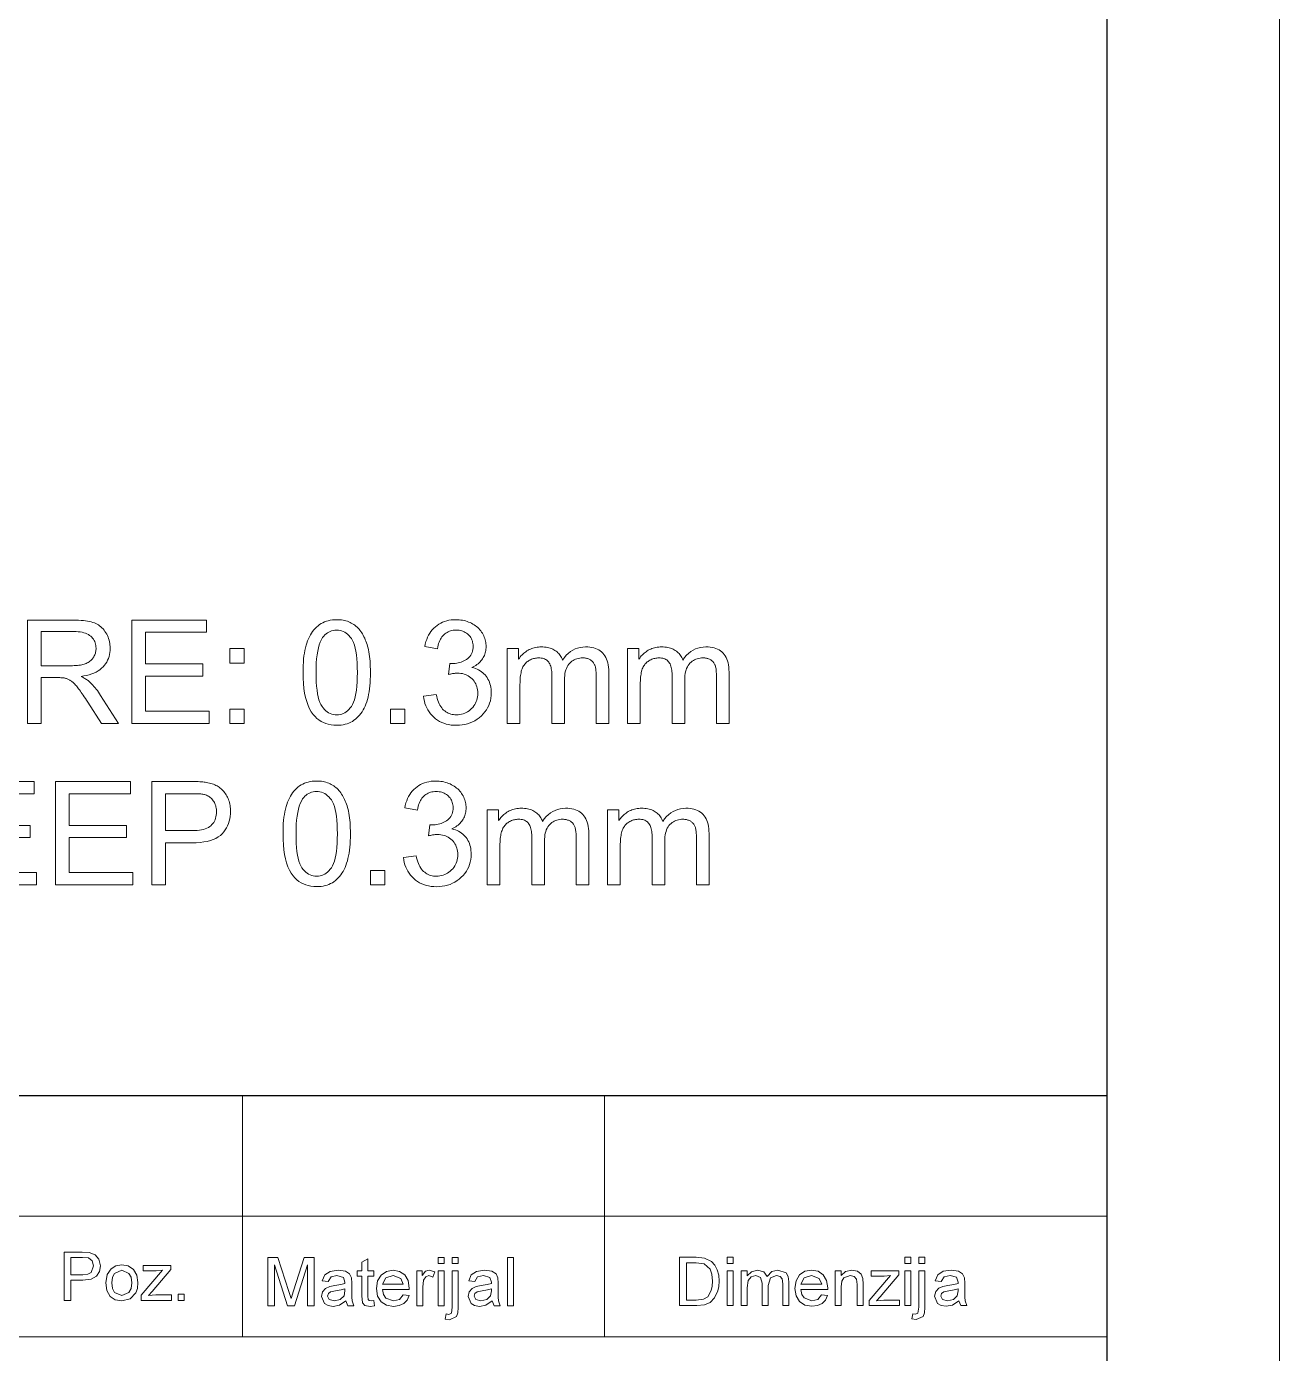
# Model space of a CAD drawing. Extents: x 0 to 297, y 0 to 530.
# Drawn here: x 260.64 to 297, y 32.52 to 71.02 of the extents above; entities that cross this region are included whole.
import ezdxf

# ---------------------------------------------------------------- set-up
doc = ezdxf.new("R2010")
doc.units = 0

msp = doc.modelspace()

# ---------------------------------------------------------------- linework, layer by layer
at = {"color": 7, "lineweight": 13}
for p, q in [((297, 0), (297, 420)), ((142.421, 36.5), (292, 36.5)), ((292, 33), (142.421, 33))]:
    msp.add_line(p, q, dxfattribs=at)
at = {"color": 7, "lineweight": 30}
for p, q in [((292, 5), (292, 415)), ((142.421, 40), (292, 40))]:
    msp.add_line(p, q, dxfattribs=at)
at = {"color": 7, "lineweight": 13, "ltscale": 0.175}
for p, q in [((266.911, 40), (266.911, 33)), ((277.411, 40), (277.411, 33))]:
    msp.add_line(p, q, dxfattribs=at)
at = {"color": 7, "lineweight": 13}
for points in [[(260.667, 50.798), (260.667, 53.798), (261.998, 53.798), (262.076, 53.797), (262.15, 53.795), (262.221, 53.791), (262.288, 53.785), (262.351, 53.778), (262.41, 53.769), (262.465, 53.759), (262.516, 53.747), (262.564, 53.733), (262.607, 53.717), (262.648, 53.7), (262.688, 53.68), (262.725, 53.658), (262.761, 53.633), (262.795, 53.606), (262.828, 53.576), (262.859, 53.544), (262.888, 53.509), (262.915, 53.472), (262.941, 53.432), (262.965, 53.391), (262.986, 53.348), (263.005, 53.305), (263.021, 53.261), (263.035, 53.217), (263.046, 53.171), (263.055, 53.124), (263.061, 53.077), (263.065, 53.029), (263.066, 52.98), (263.064, 52.917), (263.058, 52.856), (263.047, 52.797), (263.033, 52.74), (263.014, 52.686), (262.991, 52.633), (262.965, 52.582), (262.934, 52.533), (262.898, 52.486), (262.859, 52.442), (262.816, 52.399), (262.767, 52.36), (262.715, 52.325), (262.658, 52.292), (262.596, 52.262), (262.53, 52.236), (262.46, 52.213), (262.384, 52.193), (262.305, 52.177), (262.221, 52.163), (262.251, 52.148), (262.281, 52.133), (262.308, 52.118), (262.335, 52.103), (262.359, 52.088), (262.383, 52.073), (262.404, 52.058), (262.424, 52.043), (262.443, 52.029), (262.46, 52.014), (262.495, 51.981), (262.529, 51.947), (262.563, 51.911), (262.596, 51.873), (262.629, 51.834), (262.662, 51.794), (262.695, 51.751), (262.727, 51.707), (262.758, 51.662), (262.79, 51.615), (263.311, 50.798), (262.812, 50.798), (262.415, 51.422), (262.381, 51.475), (262.348, 51.525), (262.316, 51.573), (262.286, 51.618), (262.257, 51.661), (262.228, 51.701), (262.202, 51.738), (262.176, 51.773), (262.152, 51.806), (262.129, 51.836), (262.106, 51.864), (262.085, 51.89), (262.063, 51.914), (262.042, 51.937), (262.022, 51.958), (262.002, 51.977), (261.983, 51.994), (261.964, 52.01), (261.945, 52.024), (261.927, 52.036), (261.909, 52.047), (261.891, 52.058), (261.873, 52.068), (261.855, 52.077), (261.837, 52.085), (261.819, 52.093), (261.801, 52.1), (261.783, 52.106), (261.764, 52.111), (261.746, 52.116), (261.732, 52.119), (261.715, 52.121), (261.698, 52.123), (261.678, 52.125), (261.657, 52.127), (261.634, 52.128), (261.609, 52.129), (261.583, 52.13), (261.555, 52.13), (261.525, 52.13), (261.064, 52.13), (261.064, 50.798)], [(263.696, 50.798), (263.696, 53.798), (265.865, 53.798), (265.865, 53.444), (264.093, 53.444), (264.093, 52.525), (265.753, 52.525), (265.753, 52.173), (264.093, 52.173), (264.093, 51.152), (265.935, 51.152), (265.935, 50.798)], [(268.663, 52.278), (268.664, 52.382), (268.667, 52.482), (268.673, 52.578), (268.68, 52.67), (268.69, 52.758), (268.702, 52.842), (268.716, 52.921), (268.733, 52.996), (268.751, 53.067), (268.772, 53.134), (268.795, 53.198), (268.82, 53.258), (268.847, 53.315), (268.877, 53.37), (268.908, 53.422), (268.942, 53.47), (268.978, 53.516), (269.015, 53.558), (269.055, 53.598), (269.098, 53.635), (269.142, 53.668), (269.188, 53.698), (269.237, 53.724), (269.288, 53.747), (269.341, 53.767), (269.397, 53.782), (269.454, 53.795), (269.514, 53.804), (269.577, 53.809), (269.641, 53.811), (269.689, 53.81), (269.735, 53.807), (269.78, 53.802), (269.825, 53.795), (269.868, 53.786), (269.909, 53.776), (269.95, 53.763), (269.989, 53.748), (270.027, 53.732), (270.064, 53.713), (270.1, 53.693), (270.135, 53.671), (270.168, 53.647), (270.2, 53.622), (270.231, 53.595), (270.26, 53.566), (270.288, 53.535), (270.315, 53.503), (270.341, 53.469), (270.365, 53.433), (270.389, 53.396), (270.411, 53.357), (270.432, 53.316), (270.452, 53.274), (270.471, 53.23), (270.489, 53.184), (270.506, 53.137), (270.522, 53.089), (270.538, 53.039), (270.552, 52.987), (270.564, 52.932), (270.576, 52.874), (270.586, 52.813), (270.595, 52.747), (270.602, 52.678), (270.608, 52.605), (270.613, 52.529), (270.616, 52.449), (270.618, 52.365), (270.619, 52.278), (270.618, 52.174), (270.615, 52.075), (270.609, 51.979), (270.602, 51.888), (270.592, 51.801), (270.58, 51.718), (270.566, 51.638), (270.55, 51.563), (270.531, 51.492), (270.511, 51.426), (270.488, 51.362), (270.463, 51.302), (270.436, 51.244), (270.407, 51.19), (270.375, 51.138), (270.342, 51.089), (270.306, 51.044), (270.268, 51.001), (270.228, 50.961), (270.186, 50.924), (270.142, 50.891), (270.095, 50.86), (270.046, 50.834), (269.995, 50.811), (269.942, 50.791), (269.886, 50.775), (269.828, 50.763), (269.768, 50.754), (269.706, 50.749), (269.641, 50.747), (269.556, 50.75), (269.475, 50.76), (269.397, 50.775), (269.324, 50.797), (269.254, 50.825), (269.187, 50.859), (269.125, 50.9), (269.066, 50.946), (269.011, 50.999), (268.959, 51.058), (268.903, 51.138), (268.853, 51.227), (268.808, 51.325), (268.77, 51.433), (268.737, 51.55), (268.71, 51.677), (268.689, 51.813), (268.675, 51.959), (268.666, 52.114)], [(272.16, 51.59), (272.528, 51.639), (272.542, 51.578), (272.557, 51.521), (272.574, 51.467), (272.593, 51.417), (272.614, 51.37), (272.637, 51.327), (272.661, 51.287), (272.687, 51.25), (272.715, 51.218), (272.744, 51.188), (272.775, 51.162), (272.808, 51.138), (272.842, 51.118), (272.877, 51.1), (272.913, 51.085), (272.951, 51.072), (272.99, 51.062), (273.031, 51.056), (273.073, 51.051), (273.116, 51.05), (273.167, 51.052), (273.216, 51.057), (273.264, 51.066), (273.311, 51.079), (273.355, 51.095), (273.398, 51.115), (273.44, 51.138), (273.48, 51.165), (273.518, 51.196), (273.555, 51.23), (273.589, 51.267), (273.619, 51.306), (273.646, 51.346), (273.669, 51.388), (273.689, 51.432), (273.705, 51.477), (273.718, 51.524), (273.726, 51.573), (273.732, 51.624), (273.734, 51.676), (273.732, 51.726), (273.727, 51.774), (273.719, 51.82), (273.707, 51.865), (273.692, 51.908), (273.674, 51.949), (273.652, 51.988), (273.628, 52.025), (273.599, 52.061), (273.568, 52.095), (273.534, 52.126), (273.498, 52.154), (273.46, 52.179), (273.421, 52.2), (273.38, 52.218), (273.337, 52.233), (273.292, 52.245), (273.245, 52.253), (273.197, 52.258), (273.146, 52.259), (273.125, 52.259), (273.103, 52.258), (273.079, 52.256), (273.055, 52.253), (273.029, 52.249), (273.003, 52.245), (272.975, 52.239), (272.947, 52.233), (272.917, 52.226), (272.886, 52.218), (272.927, 52.542), (272.935, 52.541), (272.942, 52.54), (272.948, 52.54), (272.955, 52.539), (272.961, 52.539), (272.966, 52.538), (272.972, 52.538), (272.977, 52.538), (272.982, 52.538), (272.987, 52.538), (273.033, 52.539), (273.079, 52.543), (273.124, 52.549), (273.167, 52.557), (273.21, 52.568), (273.252, 52.582), (273.293, 52.598), (273.333, 52.616), (273.372, 52.637), (273.41, 52.66), (273.446, 52.686), (273.478, 52.715), (273.506, 52.746), (273.531, 52.78), (273.552, 52.817), (273.568, 52.856), (273.582, 52.898), (273.591, 52.942), (273.597, 52.989), (273.599, 53.039), (273.597, 53.079), (273.593, 53.117), (273.586, 53.154), (273.577, 53.19), (273.564, 53.224), (273.549, 53.257), (273.531, 53.289), (273.511, 53.319), (273.488, 53.347), (273.461, 53.375), (273.433, 53.4), (273.403, 53.423), (273.372, 53.443), (273.339, 53.46), (273.304, 53.474), (273.268, 53.486), (273.23, 53.496), (273.191, 53.502), (273.15, 53.506), (273.107, 53.508), (273.065, 53.506), (273.024, 53.502), (272.985, 53.496), (272.947, 53.486), (272.91, 53.474), (272.875, 53.459), (272.842, 53.442), (272.81, 53.421), (272.779, 53.398), (272.749, 53.373), (272.722, 53.344), (272.696, 53.313), (272.673, 53.279), (272.651, 53.243), (272.632, 53.204), (272.614, 53.162), (272.599, 53.117), (272.586, 53.07), (272.574, 53.02), (272.565, 52.967), (272.197, 53.033), (272.212, 53.105), (272.231, 53.174), (272.253, 53.24), (272.278, 53.303), (272.307, 53.362), (272.34, 53.417), (272.376, 53.47), (272.415, 53.519), (272.458, 53.565), (272.504, 53.607), (272.553, 53.646), (272.604, 53.68), (272.658, 53.711), (272.714, 53.737), (272.772, 53.76), (272.833, 53.778), (272.896, 53.792), (272.961, 53.802), (273.029, 53.809), (273.099, 53.811), (273.148, 53.81), (273.196, 53.806), (273.243, 53.801), (273.289, 53.794), (273.335, 53.784), (273.38, 53.773), (273.424, 53.759), (273.467, 53.743), (273.51, 53.725), (273.552, 53.705), (273.592, 53.683), (273.63, 53.66), (273.667, 53.635), (273.701, 53.609), (273.734, 53.581), (273.765, 53.551), (273.793, 53.52), (273.82, 53.487), (273.845, 53.453), (273.868, 53.418), (273.888, 53.381), (273.907, 53.344), (273.924, 53.306), (273.938, 53.268), (273.95, 53.23), (273.96, 53.191), (273.967, 53.152), (273.973, 53.112), (273.976, 53.072), (273.977, 53.031), (273.976, 52.992), (273.973, 52.955), (273.968, 52.917), (273.96, 52.881), (273.951, 52.845), (273.94, 52.81), (273.926, 52.776), (273.91, 52.742), (273.893, 52.709), (273.873, 52.677), (273.851, 52.646), (273.827, 52.616), (273.801, 52.587), (273.773, 52.56), (273.743, 52.534), (273.711, 52.509), (273.678, 52.485), (273.642, 52.463), (273.604, 52.443), (273.564, 52.423), (273.616, 52.41), (273.665, 52.393), (273.713, 52.374), (273.758, 52.353), (273.8, 52.329), (273.84, 52.302), (273.878, 52.272), (273.913, 52.24), (273.947, 52.206), (273.977, 52.168), (274.005, 52.129), (274.03, 52.087), (274.052, 52.044), (274.071, 51.998), (274.088, 51.951), (274.101, 51.901), (274.111, 51.85), (274.119, 51.797), (274.123, 51.742), (274.125, 51.684), (274.122, 51.607), (274.113, 51.532), (274.099, 51.459), (274.079, 51.389), (274.053, 51.321), (274.021, 51.256), (273.984, 51.193), (273.941, 51.132), (273.892, 51.074), (273.838, 51.018), (273.779, 50.966), (273.717, 50.92), (273.652, 50.879), (273.585, 50.843), (273.514, 50.813), (273.44, 50.789), (273.363, 50.77), (273.283, 50.756), (273.2, 50.748), (273.114, 50.745), (273.036, 50.747), (272.961, 50.754), (272.889, 50.766), (272.819, 50.783), (272.752, 50.804), (272.688, 50.83), (272.626, 50.86), (272.567, 50.896), (272.511, 50.936), (272.458, 50.98), (272.408, 51.029), (272.362, 51.08), (272.321, 51.134), (272.285, 51.191), (272.253, 51.251), (272.225, 51.313), (272.202, 51.378), (272.184, 51.446), (272.17, 51.517)], [(261.064, 52.474), (261.918, 52.474), (261.971, 52.475), (262.022, 52.477), (262.07, 52.479), (262.117, 52.483), (262.16, 52.488), (262.202, 52.495), (262.241, 52.502), (262.277, 52.51), (262.312, 52.52), (262.343, 52.531), (262.373, 52.542), (262.402, 52.556), (262.429, 52.57), (262.454, 52.586), (262.479, 52.604), (262.501, 52.622), (262.522, 52.642), (262.542, 52.664), (262.56, 52.687), (262.577, 52.711), (262.592, 52.736), (262.605, 52.761), (262.617, 52.787), (262.628, 52.813), (262.637, 52.84), (262.644, 52.867), (262.649, 52.894), (262.653, 52.922), (262.656, 52.951), (262.657, 52.98), (262.655, 53.022), (262.65, 53.062), (262.643, 53.101), (262.632, 53.138), (262.618, 53.174), (262.601, 53.208), (262.581, 53.241), (262.558, 53.272), (262.531, 53.301), (262.502, 53.33), (262.469, 53.356), (262.433, 53.379), (262.393, 53.4), (262.35, 53.417), (262.303, 53.432), (262.252, 53.445), (262.198, 53.454), (262.14, 53.461), (262.079, 53.465), (262.014, 53.467), (261.064, 53.467)], [(269.041, 52.278), (269.043, 52.135), (269.048, 52.002), (269.057, 51.879), (269.069, 51.766), (269.085, 51.663), (269.104, 51.569), (269.126, 51.486), (269.152, 51.412), (269.181, 51.348), (269.214, 51.295), (269.25, 51.248), (269.287, 51.207), (269.325, 51.17), (269.365, 51.138), (269.407, 51.111), (269.451, 51.089), (269.496, 51.072), (269.543, 51.06), (269.591, 51.052), (269.641, 51.05), (269.691, 51.052), (269.739, 51.06), (269.786, 51.072), (269.831, 51.089), (269.874, 51.111), (269.916, 51.138), (269.957, 51.17), (269.995, 51.207), (270.032, 51.249), (270.068, 51.296), (270.1, 51.35), (270.13, 51.413), (270.156, 51.487), (270.178, 51.571), (270.197, 51.664), (270.213, 51.767), (270.225, 51.88), (270.234, 52.003), (270.239, 52.135), (270.24, 52.278), (270.239, 52.421), (270.234, 52.554), (270.225, 52.678), (270.213, 52.791), (270.197, 52.894), (270.178, 52.988), (270.156, 53.071), (270.13, 53.145), (270.1, 53.208), (270.068, 53.262), (270.032, 53.308), (269.995, 53.35), (269.956, 53.386), (269.916, 53.418), (269.873, 53.445), (269.829, 53.467), (269.784, 53.484), (269.737, 53.496), (269.688, 53.503), (269.637, 53.506), (269.587, 53.504), (269.539, 53.497), (269.494, 53.486), (269.45, 53.471), (269.409, 53.452), (269.369, 53.428), (269.332, 53.4), (269.296, 53.368), (269.263, 53.332), (269.232, 53.291), (269.195, 53.231), (269.163, 53.163), (269.135, 53.084), (269.11, 52.997), (269.089, 52.9), (269.072, 52.794), (269.058, 52.679), (269.049, 52.555), (269.043, 52.421)], [(266.539, 52.552), (266.539, 52.972), (266.958, 52.972), (266.958, 52.552)], [(274.591, 50.798), (274.591, 52.972), (274.921, 52.972), (274.921, 52.667), (274.942, 52.698), (274.964, 52.728), (274.988, 52.757), (275.013, 52.784), (275.04, 52.811), (275.068, 52.836), (275.097, 52.86), (275.127, 52.882), (275.159, 52.903), (275.193, 52.923), (275.227, 52.942), (275.263, 52.958), (275.299, 52.973), (275.336, 52.986), (275.374, 52.996), (275.413, 53.005), (275.454, 53.012), (275.495, 53.017), (275.537, 53.02), (275.579, 53.021), (275.627, 53.02), (275.673, 53.017), (275.717, 53.012), (275.759, 53.005), (275.799, 52.996), (275.838, 52.985), (275.875, 52.972), (275.91, 52.956), (275.944, 52.939), (275.975, 52.92), (276.005, 52.9), (276.034, 52.877), (276.06, 52.853), (276.084, 52.827), (276.107, 52.8), (276.128, 52.771), (276.147, 52.741), (276.164, 52.709), (276.18, 52.675), (276.193, 52.64), (276.247, 52.712), (276.303, 52.777), (276.362, 52.834), (276.425, 52.884), (276.49, 52.926), (276.559, 52.96), (276.631, 52.986), (276.705, 53.005), (276.784, 53.017), (276.865, 53.021), (276.928, 53.019), (276.988, 53.014), (277.045, 53.005), (277.099, 52.992), (277.151, 52.976), (277.199, 52.956), (277.244, 52.933), (277.286, 52.906), (277.326, 52.876), (277.362, 52.842), (277.395, 52.804), (277.424, 52.762), (277.451, 52.717), (277.473, 52.667), (277.492, 52.614), (277.508, 52.557), (277.52, 52.496), (277.529, 52.431), (277.534, 52.363), (277.536, 52.29), (277.536, 50.798), (277.17, 50.798), (277.17, 52.167), (277.169, 52.21), (277.168, 52.251), (277.166, 52.289), (277.164, 52.324), (277.161, 52.357), (277.157, 52.388), (277.152, 52.416), (277.147, 52.442), (277.141, 52.465), (277.134, 52.486), (277.126, 52.505), (277.117, 52.523), (277.107, 52.54), (277.096, 52.557), (277.083, 52.573), (277.07, 52.589), (277.055, 52.603), (277.039, 52.617), (277.022, 52.63), (277.004, 52.642), (276.985, 52.653), (276.965, 52.663), (276.944, 52.672), (276.923, 52.68), (276.901, 52.687), (276.879, 52.692), (276.856, 52.696), (276.832, 52.699), (276.808, 52.701), (276.783, 52.701), (276.738, 52.7), (276.694, 52.695), (276.652, 52.688), (276.612, 52.677), (276.573, 52.663), (276.536, 52.647), (276.5, 52.627), (276.466, 52.604), (276.433, 52.578), (276.402, 52.549), (276.373, 52.517), (276.348, 52.481), (276.325, 52.441), (276.305, 52.398), (276.289, 52.351), (276.275, 52.3), (276.264, 52.246), (276.257, 52.188), (276.252, 52.126), (276.251, 52.061), (276.251, 50.798), (275.882, 50.798), (275.882, 52.21), (275.881, 52.258), (275.879, 52.304), (275.874, 52.347), (275.868, 52.387), (275.86, 52.425), (275.85, 52.461), (275.838, 52.494), (275.825, 52.525), (275.809, 52.553), (275.792, 52.579), (275.773, 52.602), (275.752, 52.623), (275.728, 52.641), (275.702, 52.657), (275.674, 52.671), (275.643, 52.682), (275.61, 52.69), (275.575, 52.697), (275.537, 52.7), (275.498, 52.701), (275.467, 52.701), (275.436, 52.698), (275.406, 52.694), (275.377, 52.688), (275.348, 52.681), (275.319, 52.672), (275.291, 52.661), (275.264, 52.649), (275.237, 52.635), (275.21, 52.62), (275.184, 52.602), (275.16, 52.584), (275.137, 52.564), (275.116, 52.542), (275.096, 52.519), (275.078, 52.494), (275.061, 52.468), (275.045, 52.44), (275.031, 52.411), (275.019, 52.38), (275.008, 52.347), (274.997, 52.312), (274.989, 52.273), (274.981, 52.232), (274.974, 52.188), (274.969, 52.141), (274.965, 52.091), (274.962, 52.039), (274.96, 51.984), (274.959, 51.926), (274.959, 50.798)], [(278.082, 50.798), (278.082, 52.972), (278.412, 52.972), (278.412, 52.667), (278.433, 52.698), (278.455, 52.728), (278.479, 52.757), (278.504, 52.784), (278.531, 52.811), (278.559, 52.836), (278.588, 52.86), (278.619, 52.882), (278.651, 52.903), (278.684, 52.923), (278.718, 52.942), (278.754, 52.958), (278.79, 52.973), (278.827, 52.986), (278.865, 52.996), (278.905, 53.005), (278.945, 53.012), (278.986, 53.017), (279.028, 53.02), (279.071, 53.021), (279.118, 53.02), (279.164, 53.017), (279.208, 53.012), (279.25, 53.005), (279.29, 52.996), (279.329, 52.985), (279.366, 52.972), (279.401, 52.956), (279.435, 52.939), (279.467, 52.92), (279.497, 52.9), (279.525, 52.877), (279.551, 52.853), (279.576, 52.827), (279.598, 52.8), (279.619, 52.771), (279.638, 52.741), (279.656, 52.709), (279.671, 52.675), (279.685, 52.64), (279.738, 52.712), (279.794, 52.777), (279.853, 52.834), (279.916, 52.884), (279.981, 52.926), (280.05, 52.96), (280.122, 52.986), (280.197, 53.005), (280.275, 53.017), (280.356, 53.021), (280.419, 53.019), (280.479, 53.014), (280.536, 53.005), (280.591, 52.992), (280.642, 52.976), (280.69, 52.956), (280.735, 52.933), (280.777, 52.906), (280.817, 52.876), (280.853, 52.842), (280.886, 52.804), (280.916, 52.762), (280.942, 52.717), (280.964, 52.667), (280.983, 52.614), (280.999, 52.557), (281.011, 52.496), (281.02, 52.431), (281.025, 52.363), (281.027, 52.29), (281.027, 50.798), (280.661, 50.798), (280.661, 52.167), (280.66, 52.21), (280.659, 52.251), (280.657, 52.289), (280.655, 52.324), (280.652, 52.357), (280.648, 52.388), (280.643, 52.416), (280.638, 52.442), (280.632, 52.465), (280.625, 52.486), (280.617, 52.505), (280.608, 52.523), (280.598, 52.54), (280.587, 52.557), (280.574, 52.573), (280.561, 52.589), (280.546, 52.603), (280.53, 52.617), (280.513, 52.63), (280.495, 52.642), (280.476, 52.653), (280.456, 52.663), (280.435, 52.672), (280.414, 52.68), (280.393, 52.687), (280.37, 52.692), (280.347, 52.696), (280.323, 52.699), (280.299, 52.701), (280.274, 52.701), (280.229, 52.7), (280.185, 52.695), (280.143, 52.688), (280.103, 52.677), (280.064, 52.663), (280.027, 52.647), (279.991, 52.627), (279.957, 52.604), (279.924, 52.578), (279.893, 52.549), (279.865, 52.517), (279.839, 52.481), (279.816, 52.441), (279.796, 52.398), (279.78, 52.351), (279.766, 52.3), (279.755, 52.246), (279.748, 52.188), (279.743, 52.126), (279.742, 52.061), (279.742, 50.798), (279.373, 50.798), (279.373, 52.21), (279.373, 52.258), (279.37, 52.304), (279.365, 52.347), (279.359, 52.387), (279.351, 52.425), (279.341, 52.461), (279.329, 52.494), (279.316, 52.525), (279.301, 52.553), (279.283, 52.579), (279.264, 52.602), (279.243, 52.623), (279.219, 52.641), (279.193, 52.657), (279.165, 52.671), (279.134, 52.682), (279.101, 52.69), (279.066, 52.697), (279.029, 52.7), (278.989, 52.701), (278.958, 52.701), (278.927, 52.698), (278.898, 52.694), (278.868, 52.688), (278.839, 52.681), (278.811, 52.672), (278.783, 52.661), (278.755, 52.649), (278.728, 52.635), (278.701, 52.62), (278.676, 52.602), (278.651, 52.584), (278.629, 52.564), (278.607, 52.542), (278.587, 52.519), (278.569, 52.494), (278.552, 52.468), (278.537, 52.44), (278.522, 52.411), (278.51, 52.38), (278.499, 52.347), (278.489, 52.312), (278.48, 52.273), (278.472, 52.232), (278.465, 52.188), (278.46, 52.141), (278.456, 52.091), (278.453, 52.039), (278.451, 51.984), (278.451, 51.926), (278.451, 50.798)], [(266.539, 50.798), (266.539, 51.218), (266.958, 51.218), (266.958, 50.798)], [(271.2, 50.798), (271.2, 51.218), (271.62, 51.218), (271.62, 50.798)], [(258.689, 46.116), (258.689, 49.116), (260.858, 49.116), (260.858, 48.762), (259.086, 48.762), (259.086, 47.843), (260.745, 47.843), (260.745, 47.491), (259.086, 47.491), (259.086, 46.47), (260.927, 46.47), (260.927, 46.116)], [(261.484, 46.116), (261.484, 49.116), (263.653, 49.116), (263.653, 48.762), (261.881, 48.762), (261.881, 47.843), (263.541, 47.843), (263.541, 47.491), (261.881, 47.491), (261.881, 46.47), (263.723, 46.47), (263.723, 46.116)], [(264.271, 46.116), (264.271, 49.116), (265.403, 49.116), (265.461, 49.116), (265.517, 49.115), (265.569, 49.114), (265.619, 49.112), (265.666, 49.109), (265.711, 49.106), (265.752, 49.102), (265.79, 49.098), (265.826, 49.093), (265.859, 49.088), (265.903, 49.079), (265.945, 49.07), (265.985, 49.059), (266.025, 49.047), (266.062, 49.034), (266.099, 49.019), (266.133, 49.003), (266.167, 48.986), (266.199, 48.967), (266.23, 48.947), (266.259, 48.926), (266.287, 48.903), (266.314, 48.878), (266.34, 48.851), (266.364, 48.823), (266.388, 48.793), (266.41, 48.762), (266.431, 48.729), (266.451, 48.694), (266.47, 48.658), (266.487, 48.62), (266.503, 48.582), (266.516, 48.543), (266.528, 48.503), (266.538, 48.462), (266.547, 48.421), (266.553, 48.379), (266.557, 48.336), (266.56, 48.293), (266.561, 48.248), (266.559, 48.173), (266.551, 48.1), (266.539, 48.029), (266.522, 47.961), (266.5, 47.895), (266.473, 47.832), (266.442, 47.77), (266.405, 47.712), (266.364, 47.655), (266.318, 47.601), (266.265, 47.55), (266.204, 47.505), (266.136, 47.466), (266.06, 47.431), (265.976, 47.402), (265.884, 47.378), (265.784, 47.36), (265.676, 47.346), (265.561, 47.338), (265.438, 47.336), (264.668, 47.336), (264.668, 46.116)], [(268.082, 47.596), (268.083, 47.7), (268.086, 47.8), (268.091, 47.896), (268.099, 47.988), (268.109, 48.076), (268.121, 48.159), (268.135, 48.239), (268.152, 48.314), (268.17, 48.385), (268.191, 48.452), (268.214, 48.515), (268.239, 48.576), (268.266, 48.633), (268.296, 48.688), (268.327, 48.739), (268.361, 48.788), (268.396, 48.834), (268.434, 48.876), (268.474, 48.916), (268.516, 48.952), (268.561, 48.986), (268.607, 49.016), (268.656, 49.042), (268.707, 49.065), (268.76, 49.084), (268.816, 49.1), (268.873, 49.113), (268.933, 49.121), (268.995, 49.127), (269.06, 49.128), (269.107, 49.127), (269.154, 49.125), (269.199, 49.12), (269.243, 49.113), (269.286, 49.104), (269.328, 49.093), (269.369, 49.081), (269.408, 49.066), (269.446, 49.05), (269.483, 49.031), (269.519, 49.011), (269.554, 48.989), (269.587, 48.965), (269.619, 48.94), (269.65, 48.913), (269.679, 48.884), (269.707, 48.853), (269.734, 48.821), (269.76, 48.787), (269.784, 48.751), (269.807, 48.713), (269.83, 48.674), (269.851, 48.634), (269.871, 48.592), (269.89, 48.548), (269.908, 48.502), (269.925, 48.455), (269.941, 48.407), (269.956, 48.357), (269.97, 48.305), (269.983, 48.25), (269.995, 48.192), (270.005, 48.131), (270.014, 48.065), (270.021, 47.996), (270.027, 47.923), (270.032, 47.847), (270.035, 47.767), (270.037, 47.683), (270.038, 47.596), (270.037, 47.492), (270.034, 47.393), (270.028, 47.297), (270.021, 47.206), (270.011, 47.119), (269.999, 47.035), (269.985, 46.956), (269.968, 46.881), (269.95, 46.81), (269.929, 46.743), (269.907, 46.68), (269.882, 46.62), (269.855, 46.562), (269.825, 46.507), (269.794, 46.456), (269.761, 46.407), (269.725, 46.361), (269.687, 46.319), (269.647, 46.279), (269.605, 46.242), (269.561, 46.208), (269.514, 46.178), (269.465, 46.152), (269.414, 46.129), (269.361, 46.109), (269.305, 46.093), (269.247, 46.081), (269.187, 46.072), (269.124, 46.067), (269.06, 46.065), (268.975, 46.068), (268.894, 46.077), (268.816, 46.093), (268.742, 46.115), (268.672, 46.143), (268.606, 46.177), (268.544, 46.217), (268.485, 46.264), (268.43, 46.317), (268.378, 46.376), (268.322, 46.456), (268.271, 46.545), (268.227, 46.643), (268.188, 46.751), (268.156, 46.868), (268.129, 46.995), (268.108, 47.131), (268.093, 47.276), (268.085, 47.431)], [(271.579, 46.908), (271.947, 46.957), (271.961, 46.896), (271.976, 46.839), (271.993, 46.785), (272.012, 46.735), (272.033, 46.688), (272.055, 46.644), (272.08, 46.605), (272.106, 46.568), (272.133, 46.535), (272.163, 46.506), (272.194, 46.48), (272.227, 46.456), (272.26, 46.436), (272.296, 46.418), (272.332, 46.402), (272.37, 46.39), (272.409, 46.38), (272.45, 46.373), (272.491, 46.369), (272.534, 46.368), (272.586, 46.37), (272.635, 46.375), (272.683, 46.384), (272.729, 46.397), (272.774, 46.413), (272.817, 46.433), (272.859, 46.456), (272.899, 46.483), (272.937, 46.514), (272.973, 46.548), (273.007, 46.585), (273.038, 46.623), (273.065, 46.664), (273.088, 46.706), (273.108, 46.75), (273.124, 46.795), (273.136, 46.842), (273.145, 46.891), (273.151, 46.942), (273.152, 46.994), (273.151, 47.044), (273.146, 47.092), (273.138, 47.138), (273.126, 47.183), (273.111, 47.226), (273.093, 47.267), (273.071, 47.306), (273.046, 47.343), (273.018, 47.379), (272.987, 47.413), (272.953, 47.444), (272.917, 47.472), (272.879, 47.497), (272.84, 47.518), (272.798, 47.536), (272.755, 47.551), (272.711, 47.562), (272.664, 47.571), (272.615, 47.576), (272.565, 47.577), (272.544, 47.577), (272.521, 47.576), (272.498, 47.574), (272.473, 47.571), (272.448, 47.567), (272.422, 47.563), (272.394, 47.557), (272.365, 47.551), (272.336, 47.544), (272.305, 47.536), (272.346, 47.86), (272.353, 47.859), (272.36, 47.858), (272.367, 47.858), (272.373, 47.857), (272.379, 47.857), (272.385, 47.856), (272.391, 47.856), (272.396, 47.856), (272.401, 47.856), (272.406, 47.856), (272.452, 47.857), (272.498, 47.861), (272.543, 47.867), (272.586, 47.875), (272.629, 47.886), (272.671, 47.9), (272.712, 47.916), (272.752, 47.934), (272.791, 47.955), (272.829, 47.978), (272.865, 48.004), (272.897, 48.033), (272.925, 48.064), (272.95, 48.098), (272.97, 48.134), (272.987, 48.174), (273, 48.215), (273.01, 48.26), (273.016, 48.307), (273.017, 48.357), (273.016, 48.397), (273.012, 48.435), (273.005, 48.472), (272.995, 48.508), (272.983, 48.542), (272.968, 48.575), (272.95, 48.606), (272.93, 48.637), (272.906, 48.665), (272.88, 48.693), (272.852, 48.718), (272.822, 48.74), (272.791, 48.76), (272.758, 48.778), (272.723, 48.792), (272.687, 48.804), (272.649, 48.814), (272.61, 48.82), (272.569, 48.824), (272.526, 48.826), (272.484, 48.824), (272.443, 48.82), (272.404, 48.813), (272.366, 48.804), (272.329, 48.792), (272.294, 48.777), (272.261, 48.759), (272.228, 48.739), (272.198, 48.716), (272.168, 48.691), (272.141, 48.662), (272.115, 48.631), (272.091, 48.597), (272.07, 48.561), (272.051, 48.522), (272.033, 48.48), (272.018, 48.435), (272.004, 48.388), (271.993, 48.338), (271.984, 48.285), (271.616, 48.351), (271.631, 48.423), (271.65, 48.492), (271.672, 48.558), (271.697, 48.62), (271.726, 48.68), (271.759, 48.735), (271.794, 48.788), (271.834, 48.837), (271.876, 48.882), (271.923, 48.925), (271.972, 48.964), (272.023, 48.998), (272.077, 49.029), (272.133, 49.055), (272.191, 49.078), (272.252, 49.096), (272.315, 49.11), (272.38, 49.12), (272.448, 49.126), (272.518, 49.128), (272.567, 49.127), (272.615, 49.124), (272.662, 49.119), (272.708, 49.112), (272.754, 49.102), (272.799, 49.09), (272.843, 49.077), (272.886, 49.061), (272.929, 49.043), (272.97, 49.023), (273.011, 49.001), (273.049, 48.978), (273.086, 48.953), (273.12, 48.926), (273.153, 48.898), (273.183, 48.869), (273.212, 48.838), (273.239, 48.805), (273.264, 48.771), (273.286, 48.736), (273.307, 48.699), (273.326, 48.662), (273.342, 48.624), (273.357, 48.586), (273.369, 48.548), (273.378, 48.509), (273.386, 48.47), (273.392, 48.43), (273.395, 48.389), (273.396, 48.349), (273.395, 48.31), (273.392, 48.272), (273.387, 48.235), (273.379, 48.199), (273.37, 48.163), (273.358, 48.128), (273.345, 48.094), (273.329, 48.06), (273.311, 48.027), (273.292, 47.995), (273.27, 47.963), (273.246, 47.934), (273.22, 47.905), (273.192, 47.878), (273.162, 47.851), (273.13, 47.827), (273.096, 47.803), (273.06, 47.781), (273.023, 47.76), (272.983, 47.741), (273.035, 47.727), (273.084, 47.711), (273.132, 47.692), (273.176, 47.671), (273.219, 47.647), (273.259, 47.62), (273.297, 47.59), (273.332, 47.558), (273.365, 47.524), (273.396, 47.486), (273.424, 47.447), (273.449, 47.405), (273.471, 47.361), (273.49, 47.316), (273.507, 47.269), (273.52, 47.219), (273.53, 47.168), (273.537, 47.115), (273.542, 47.059), (273.543, 47.002), (273.54, 46.925), (273.532, 46.85), (273.518, 46.777), (273.497, 46.707), (273.472, 46.639), (273.44, 46.574), (273.403, 46.511), (273.36, 46.45), (273.311, 46.392), (273.257, 46.336), (273.198, 46.284), (273.136, 46.238), (273.071, 46.197), (273.003, 46.161), (272.932, 46.131), (272.859, 46.107), (272.782, 46.088), (272.702, 46.074), (272.618, 46.066), (272.532, 46.063), (272.455, 46.065), (272.38, 46.072), (272.308, 46.084), (272.238, 46.101), (272.171, 46.122), (272.107, 46.148), (272.045, 46.178), (271.986, 46.214), (271.93, 46.254), (271.877, 46.298), (271.827, 46.347), (271.781, 46.398), (271.74, 46.452), (271.704, 46.509), (271.672, 46.568), (271.644, 46.631), (271.621, 46.696), (271.603, 46.764), (271.588, 46.835)], [(264.668, 47.69), (265.444, 47.69), (265.518, 47.691), (265.589, 47.696), (265.655, 47.703), (265.716, 47.713), (265.773, 47.726), (265.825, 47.741), (265.873, 47.76), (265.917, 47.782), (265.956, 47.806), (265.99, 47.833), (266.021, 47.863), (266.048, 47.895), (266.073, 47.93), (266.094, 47.966), (266.111, 48.005), (266.126, 48.047), (266.137, 48.091), (266.145, 48.137), (266.15, 48.185), (266.152, 48.236), (266.151, 48.273), (266.148, 48.309), (266.143, 48.344), (266.137, 48.378), (266.128, 48.411), (266.118, 48.443), (266.105, 48.473), (266.091, 48.503), (266.075, 48.531), (266.057, 48.559), (266.037, 48.584), (266.016, 48.608), (265.994, 48.631), (265.971, 48.651), (265.946, 48.67), (265.921, 48.687), (265.894, 48.702), (265.866, 48.715), (265.836, 48.726), (265.806, 48.736), (265.784, 48.741), (265.759, 48.745), (265.73, 48.749), (265.699, 48.753), (265.663, 48.755), (265.624, 48.758), (265.582, 48.76), (265.537, 48.761), (265.488, 48.762), (265.436, 48.762), (264.668, 48.762)], [(268.46, 47.596), (268.462, 47.453), (268.467, 47.32), (268.476, 47.197), (268.488, 47.084), (268.503, 46.981), (268.522, 46.887), (268.545, 46.804), (268.571, 46.73), (268.6, 46.666), (268.633, 46.612), (268.668, 46.566), (268.705, 46.524), (268.744, 46.488), (268.784, 46.456), (268.826, 46.429), (268.87, 46.407), (268.915, 46.39), (268.961, 46.378), (269.01, 46.37), (269.06, 46.368), (269.11, 46.37), (269.158, 46.378), (269.205, 46.39), (269.25, 46.407), (269.293, 46.429), (269.335, 46.456), (269.375, 46.488), (269.414, 46.525), (269.451, 46.567), (269.486, 46.613), (269.519, 46.667), (269.549, 46.731), (269.575, 46.805), (269.597, 46.888), (269.616, 46.982), (269.632, 47.085), (269.644, 47.198), (269.652, 47.321), (269.658, 47.453), (269.659, 47.596), (269.658, 47.739), (269.652, 47.872), (269.644, 47.995), (269.632, 48.109), (269.616, 48.212), (269.597, 48.306), (269.575, 48.389), (269.549, 48.463), (269.519, 48.526), (269.486, 48.58), (269.451, 48.626), (269.414, 48.668), (269.375, 48.704), (269.334, 48.736), (269.292, 48.763), (269.248, 48.785), (269.203, 48.802), (269.155, 48.814), (269.106, 48.821), (269.056, 48.824), (269.006, 48.821), (268.958, 48.815), (268.913, 48.804), (268.869, 48.789), (268.827, 48.77), (268.788, 48.746), (268.75, 48.718), (268.715, 48.686), (268.682, 48.649), (268.65, 48.609), (268.614, 48.549), (268.582, 48.48), (268.553, 48.402), (268.529, 48.315), (268.508, 48.218), (268.491, 48.112), (268.477, 47.997), (268.468, 47.873), (268.462, 47.739)], [(274.01, 46.116), (274.01, 48.289), (274.339, 48.289), (274.339, 47.985), (274.361, 48.016), (274.383, 48.046), (274.407, 48.075), (274.432, 48.102), (274.459, 48.129), (274.486, 48.154), (274.516, 48.177), (274.546, 48.2), (274.578, 48.221), (274.612, 48.241), (274.646, 48.26), (274.681, 48.276), (274.718, 48.291), (274.755, 48.304), (274.793, 48.314), (274.832, 48.323), (274.872, 48.33), (274.913, 48.335), (274.955, 48.338), (274.998, 48.339), (275.046, 48.338), (275.091, 48.335), (275.135, 48.33), (275.178, 48.322), (275.218, 48.313), (275.257, 48.302), (275.294, 48.289), (275.329, 48.274), (275.363, 48.257), (275.394, 48.238), (275.424, 48.217), (275.452, 48.195), (275.479, 48.171), (275.503, 48.145), (275.526, 48.118), (275.547, 48.089), (275.566, 48.059), (275.583, 48.027), (275.599, 47.993), (275.612, 47.958), (275.665, 48.03), (275.722, 48.095), (275.781, 48.152), (275.843, 48.202), (275.909, 48.243), (275.978, 48.278), (276.049, 48.304), (276.124, 48.323), (276.202, 48.335), (276.283, 48.339), (276.347, 48.337), (276.407, 48.331), (276.464, 48.322), (276.518, 48.31), (276.569, 48.294), (276.618, 48.274), (276.663, 48.251), (276.705, 48.224), (276.744, 48.193), (276.781, 48.159), (276.814, 48.122), (276.843, 48.08), (276.869, 48.035), (276.892, 47.985), (276.911, 47.932), (276.927, 47.875), (276.939, 47.814), (276.948, 47.749), (276.953, 47.681), (276.955, 47.608), (276.955, 46.116), (276.588, 46.116), (276.588, 47.485), (276.588, 47.528), (276.587, 47.569), (276.585, 47.607), (276.583, 47.642), (276.579, 47.675), (276.575, 47.706), (276.571, 47.734), (276.565, 47.76), (276.559, 47.783), (276.553, 47.803), (276.545, 47.822), (276.536, 47.841), (276.526, 47.858), (276.515, 47.875), (276.502, 47.891), (276.489, 47.906), (276.474, 47.921), (276.458, 47.935), (276.441, 47.948), (276.423, 47.96), (276.403, 47.971), (276.384, 47.981), (276.363, 47.99), (276.342, 47.998), (276.32, 48.004), (276.298, 48.01), (276.275, 48.014), (276.251, 48.017), (276.227, 48.019), (276.202, 48.019), (276.157, 48.018), (276.113, 48.013), (276.071, 48.006), (276.031, 47.995), (275.992, 47.981), (275.955, 47.964), (275.919, 47.945), (275.885, 47.922), (275.852, 47.896), (275.821, 47.867), (275.792, 47.835), (275.766, 47.799), (275.744, 47.759), (275.724, 47.716), (275.707, 47.669), (275.694, 47.618), (275.683, 47.564), (275.676, 47.506), (275.671, 47.444), (275.67, 47.379), (275.67, 46.116), (275.301, 46.116), (275.301, 47.528), (275.3, 47.576), (275.298, 47.621), (275.293, 47.664), (275.287, 47.705), (275.279, 47.743), (275.269, 47.779), (275.257, 47.812), (275.244, 47.842), (275.228, 47.871), (275.211, 47.897), (275.192, 47.92), (275.171, 47.941), (275.147, 47.959), (275.121, 47.975), (275.092, 47.989), (275.062, 48), (275.029, 48.008), (274.994, 48.014), (274.956, 48.018), (274.916, 48.019), (274.886, 48.018), (274.855, 48.016), (274.825, 48.012), (274.796, 48.006), (274.767, 47.999), (274.738, 47.99), (274.71, 47.979), (274.683, 47.967), (274.656, 47.953), (274.629, 47.937), (274.603, 47.92), (274.579, 47.902), (274.556, 47.882), (274.535, 47.86), (274.515, 47.837), (274.497, 47.812), (274.48, 47.786), (274.464, 47.758), (274.45, 47.729), (274.438, 47.698), (274.426, 47.665), (274.416, 47.629), (274.407, 47.591), (274.4, 47.55), (274.393, 47.506), (274.388, 47.459), (274.384, 47.409), (274.381, 47.357), (274.379, 47.302), (274.378, 47.244), (274.378, 46.116)], [(277.501, 46.116), (277.501, 48.289), (277.831, 48.289), (277.831, 47.985), (277.852, 48.016), (277.874, 48.046), (277.898, 48.075), (277.923, 48.102), (277.95, 48.129), (277.978, 48.154), (278.007, 48.177), (278.037, 48.2), (278.069, 48.221), (278.103, 48.241), (278.137, 48.26), (278.172, 48.276), (278.209, 48.291), (278.246, 48.304), (278.284, 48.314), (278.323, 48.323), (278.364, 48.33), (278.405, 48.335), (278.447, 48.338), (278.489, 48.339), (278.537, 48.338), (278.583, 48.335), (278.626, 48.33), (278.669, 48.322), (278.709, 48.313), (278.748, 48.302), (278.785, 48.289), (278.82, 48.274), (278.854, 48.257), (278.885, 48.238), (278.915, 48.217), (278.944, 48.195), (278.97, 48.171), (278.994, 48.145), (279.017, 48.118), (279.038, 48.089), (279.057, 48.059), (279.074, 48.027), (279.09, 47.993), (279.103, 47.958), (279.156, 48.03), (279.213, 48.095), (279.272, 48.152), (279.335, 48.202), (279.4, 48.243), (279.469, 48.278), (279.541, 48.304), (279.615, 48.323), (279.693, 48.335), (279.775, 48.339), (279.838, 48.337), (279.898, 48.331), (279.955, 48.322), (280.009, 48.31), (280.061, 48.294), (280.109, 48.274), (280.154, 48.251), (280.196, 48.224), (280.236, 48.193), (280.272, 48.159), (280.305, 48.122), (280.334, 48.08), (280.361, 48.035), (280.383, 47.985), (280.402, 47.932), (280.418, 47.875), (280.43, 47.814), (280.439, 47.749), (280.444, 47.681), (280.446, 47.608), (280.446, 46.116), (280.079, 46.116), (280.079, 47.485), (280.079, 47.528), (280.078, 47.569), (280.076, 47.607), (280.074, 47.642), (280.071, 47.675), (280.067, 47.706), (280.062, 47.734), (280.057, 47.76), (280.05, 47.783), (280.044, 47.803), (280.036, 47.822), (280.027, 47.841), (280.017, 47.858), (280.006, 47.875), (279.993, 47.891), (279.98, 47.906), (279.965, 47.921), (279.949, 47.935), (279.932, 47.948), (279.914, 47.96), (279.895, 47.971), (279.875, 47.981), (279.854, 47.99), (279.833, 47.998), (279.811, 48.004), (279.789, 48.01), (279.766, 48.014), (279.742, 48.017), (279.718, 48.019), (279.693, 48.019), (279.648, 48.018), (279.604, 48.013), (279.562, 48.006), (279.522, 47.995), (279.483, 47.981), (279.446, 47.964), (279.41, 47.945), (279.376, 47.922), (279.343, 47.896), (279.312, 47.867), (279.283, 47.835), (279.258, 47.799), (279.235, 47.759), (279.215, 47.716), (279.199, 47.669), (279.185, 47.618), (279.174, 47.564), (279.167, 47.506), (279.162, 47.444), (279.161, 47.379), (279.161, 46.116), (278.792, 46.116), (278.792, 47.528), (278.791, 47.576), (278.789, 47.621), (278.784, 47.664), (278.778, 47.705), (278.77, 47.743), (278.76, 47.779), (278.748, 47.812), (278.735, 47.842), (278.719, 47.871), (278.702, 47.897), (278.683, 47.92), (278.662, 47.941), (278.638, 47.959), (278.612, 47.975), (278.584, 47.989), (278.553, 48), (278.52, 48.008), (278.485, 48.014), (278.447, 48.018), (278.408, 48.019), (278.377, 48.018), (278.346, 48.016), (278.316, 48.012), (278.287, 48.006), (278.258, 47.999), (278.229, 47.99), (278.201, 47.979), (278.174, 47.967), (278.147, 47.953), (278.12, 47.937), (278.094, 47.92), (278.07, 47.902), (278.047, 47.882), (278.026, 47.86), (278.006, 47.837), (277.988, 47.812), (277.971, 47.786), (277.955, 47.758), (277.941, 47.729), (277.929, 47.698), (277.917, 47.665), (277.907, 47.629), (277.898, 47.591), (277.891, 47.55), (277.884, 47.506), (277.879, 47.459), (277.875, 47.409), (277.872, 47.357), (277.87, 47.302), (277.869, 47.244), (277.869, 46.116)], [(270.619, 46.116), (270.619, 46.536), (271.039, 46.536), (271.039, 46.116)], [(261.731, 34.06), (261.731, 35.46), (262.25, 35.46), (262.46, 35.447), (262.629, 35.383), (262.74, 35.25), (262.781, 35.062), (262.754, 34.9), (262.671, 34.765), (262.517, 34.674), (262.274, 34.643), (261.926, 34.643), (261.926, 34.06)], [(261.926, 34.799), (262.272, 34.799), (262.418, 34.816), (262.515, 34.867), (262.587, 35.057), (262.545, 35.209), (262.433, 35.292), (262.268, 35.305), (261.926, 35.305)], [(262.937, 34.566), (262.975, 34.809), (263.091, 34.979), (263.233, 35.063), (263.404, 35.091), (263.591, 35.057), (263.74, 34.955), (263.838, 34.793), (263.87, 34.58), (263.856, 34.407), (263.813, 34.275), (263.645, 34.102), (263.404, 34.041), (263.215, 34.074), (263.066, 34.176), (262.969, 34.341)], [(263.968, 34.06), (263.968, 34.207), (264.582, 34.935), (264.405, 34.916), (264.026, 34.916), (264.026, 35.071), (264.823, 35.071), (264.823, 34.955), (264.283, 34.315), (264.183, 34.196), (264.391, 34.216), (264.843, 34.216), (264.843, 34.06)], [(267.645, 33.905), (267.645, 35.305), (267.934, 35.305), (268.252, 34.32), (268.316, 34.113), (268.386, 34.337), (268.701, 35.305), (268.987, 35.305), (268.987, 33.905), (268.792, 33.905), (268.792, 35.091), (268.412, 33.905), (268.217, 33.905), (267.84, 35.091), (267.84, 33.905)], [(270.717, 34.051), (270.737, 33.9), (270.607, 33.885), (270.461, 33.914), (270.389, 33.991), (270.367, 34.189), (270.367, 34.76), (270.231, 34.76), (270.231, 34.916), (270.367, 34.916), (270.367, 35.166), (270.542, 35.268), (270.542, 34.916), (270.717, 34.916), (270.717, 34.76), (270.542, 34.76), (270.542, 34.179), (270.552, 34.086), (270.581, 34.053), (270.641, 34.041)], [(272.584, 35.13), (272.584, 35.305), (272.759, 35.305), (272.759, 35.13)], [(272.992, 35.13), (272.992, 35.305), (273.167, 35.305), (273.167, 35.13)], [(274.598, 33.905), (274.598, 35.305), (274.773, 35.305), (274.773, 33.905)], [(279.592, 33.908), (279.592, 35.308), (280.07, 35.308), (280.317, 35.288), (280.521, 35.188), (280.617, 35.081), (280.685, 34.948), (280.726, 34.792), (280.74, 34.616), (280.73, 34.465), (280.703, 34.333), (280.608, 34.129), (280.482, 34.002), (280.316, 33.932), (280.093, 33.908)], [(279.787, 34.064), (280.077, 34.064), (280.288, 34.09), (280.41, 34.164), (280.51, 34.344), (280.536, 34.469), (280.545, 34.619), (280.528, 34.816), (280.475, 34.962), (280.305, 35.123), (280.072, 35.152), (279.787, 35.152)], [(280.973, 35.133), (280.973, 35.308), (281.148, 35.308), (281.148, 35.133)], [(286.126, 35.133), (286.126, 35.308), (286.301, 35.308), (286.301, 35.133)], [(286.534, 35.133), (286.534, 35.308), (286.709, 35.308), (286.709, 35.133)], [(263.112, 34.566), (263.133, 34.404), (263.195, 34.288), (263.404, 34.196), (263.612, 34.289), (263.675, 34.406), (263.695, 34.571), (263.674, 34.729), (263.612, 34.843), (263.404, 34.935), (263.195, 34.843), (263.133, 34.728)], [(269.901, 34.041), (269.717, 33.921), (269.534, 33.885), (269.392, 33.906), (269.287, 33.966), (269.201, 34.173), (269.233, 34.308), (269.319, 34.406), (269.438, 34.462), (269.585, 34.488), (269.759, 34.515), (269.88, 34.547), (269.881, 34.588), (269.835, 34.726), (269.648, 34.78), (269.477, 34.741), (269.395, 34.605), (269.22, 34.624), (269.296, 34.798), (269.449, 34.9), (269.681, 34.935), (269.893, 34.905), (270.013, 34.827), (270.067, 34.709), (270.076, 34.556), (270.076, 34.338), (270.079, 34.15), (270.087, 34.041), (270.134, 33.905), (269.959, 33.905)], [(271.571, 34.216), (271.742, 34.197), (271.681, 34.065), (271.584, 33.967), (271.452, 33.906), (271.288, 33.885), (271.084, 33.919), (270.928, 34.021), (270.828, 34.184), (270.795, 34.402), (270.829, 34.627), (270.929, 34.795), (271.084, 34.9), (271.278, 34.935), (271.466, 34.901), (271.617, 34.799), (271.715, 34.636), (271.748, 34.416), (271.747, 34.372), (270.97, 34.372), (271, 34.23), (271.069, 34.126), (271.291, 34.041), (271.46, 34.083)], [(270.97, 34.527), (271.573, 34.527), (271.504, 34.694), (271.277, 34.78), (271.065, 34.711)], [(271.962, 33.905), (271.962, 34.916), (272.117, 34.916), (272.117, 34.781), (272.219, 34.905), (272.322, 34.935), (272.487, 34.887), (272.431, 34.731), (272.315, 34.78), (272.223, 34.745), (272.164, 34.65), (272.137, 34.445), (272.137, 33.905)], [(272.584, 33.905), (272.584, 34.916), (272.759, 34.916), (272.759, 33.905)], [(272.786, 33.515), (272.818, 33.665), (272.895, 33.652), (272.968, 33.687), (272.992, 33.859), (272.992, 34.916), (273.167, 34.916), (273.167, 33.851), (273.155, 33.693), (273.12, 33.592), (272.918, 33.497)], [(274.151, 34.041), (273.967, 33.921), (273.785, 33.885), (273.643, 33.906), (273.538, 33.966), (273.451, 34.173), (273.484, 34.308), (273.569, 34.406), (273.688, 34.462), (273.836, 34.488), (274.01, 34.515), (274.131, 34.547), (274.132, 34.588), (274.085, 34.726), (273.898, 34.78), (273.727, 34.741), (273.646, 34.605), (273.471, 34.624), (273.547, 34.798), (273.699, 34.9), (273.931, 34.935), (274.144, 34.905), (274.264, 34.827), (274.318, 34.709), (274.326, 34.556), (274.326, 34.338), (274.329, 34.15), (274.338, 34.041), (274.384, 33.905), (274.21, 33.905)], [(280.973, 33.908), (280.973, 34.919), (281.148, 34.919), (281.148, 33.908)], [(281.381, 33.908), (281.381, 34.919), (281.556, 34.919), (281.556, 34.767), (281.679, 34.891), (281.854, 34.939), (282.033, 34.89), (282.132, 34.755), (282.271, 34.893), (282.447, 34.939), (282.68, 34.855), (282.741, 34.75), (282.762, 34.6), (282.762, 33.908), (282.587, 33.908), (282.587, 34.538), (282.57, 34.684), (282.51, 34.756), (282.407, 34.783), (282.23, 34.713), (282.159, 34.489), (282.159, 33.908), (281.984, 33.908), (281.984, 34.557), (281.942, 34.727), (281.806, 34.783), (281.673, 34.745), (281.584, 34.635), (281.556, 34.426), (281.556, 33.908)], [(283.713, 34.219), (283.884, 34.2), (283.823, 34.068), (283.725, 33.97), (283.593, 33.909), (283.429, 33.889), (283.226, 33.923), (283.07, 34.024), (282.97, 34.187), (282.937, 34.405), (282.97, 34.63), (283.071, 34.799), (283.225, 34.904), (283.42, 34.939), (283.608, 34.905), (283.758, 34.802), (283.857, 34.639), (283.89, 34.42), (283.889, 34.375), (283.112, 34.375), (283.142, 34.233), (283.211, 34.129), (283.433, 34.044), (283.602, 34.086)], [(283.112, 34.53), (283.715, 34.53), (283.645, 34.697), (283.419, 34.783), (283.207, 34.714)], [(284.104, 33.908), (284.104, 34.919), (284.279, 34.919), (284.279, 34.776), (284.41, 34.898), (284.588, 34.939), (284.75, 34.906), (284.86, 34.82), (284.911, 34.694), (284.92, 34.528), (284.92, 33.908), (284.745, 33.908), (284.745, 34.516), (284.726, 34.671), (284.657, 34.752), (284.54, 34.783), (284.356, 34.714), (284.298, 34.615), (284.279, 34.454), (284.279, 33.908)], [(285.095, 33.908), (285.095, 34.054), (285.71, 34.783), (285.532, 34.764), (285.154, 34.764), (285.154, 34.919), (285.951, 34.919), (285.951, 34.803), (285.411, 34.163), (285.31, 34.044), (285.519, 34.064), (285.97, 34.064), (285.97, 33.908)], [(286.126, 33.908), (286.126, 34.919), (286.301, 34.919), (286.301, 33.908)], [(286.328, 33.519), (286.36, 33.669), (286.436, 33.655), (286.51, 33.69), (286.534, 33.862), (286.534, 34.919), (286.709, 34.919), (286.709, 33.854), (286.697, 33.696), (286.661, 33.595), (286.46, 33.5)], [(287.693, 34.044), (287.509, 33.924), (287.326, 33.889), (287.184, 33.909), (287.079, 33.97), (286.993, 34.177), (287.026, 34.312), (287.111, 34.409), (287.23, 34.466), (287.377, 34.491), (287.551, 34.518), (287.673, 34.55), (287.673, 34.591), (287.627, 34.729), (287.44, 34.783), (287.269, 34.744), (287.187, 34.608), (287.012, 34.627), (287.088, 34.801), (287.241, 34.903), (287.473, 34.939), (287.685, 34.908), (287.805, 34.83), (287.859, 34.712), (287.868, 34.559), (287.868, 34.342), (287.871, 34.153), (287.88, 34.044), (287.926, 33.908), (287.751, 33.908)], [(269.881, 34.391), (269.768, 34.36), (269.61, 34.334), (269.464, 34.303), (269.399, 34.254), (269.376, 34.182), (269.426, 34.081), (269.573, 34.041), (269.744, 34.082), (269.854, 34.189), (269.88, 34.337)], [(274.132, 34.391), (274.019, 34.36), (273.86, 34.334), (273.715, 34.303), (273.649, 34.254), (273.626, 34.182), (273.676, 34.081), (273.824, 34.041), (273.994, 34.082), (274.104, 34.189), (274.131, 34.337)], [(287.673, 34.394), (287.56, 34.363), (287.402, 34.337), (287.257, 34.307), (287.191, 34.257), (287.168, 34.185), (287.218, 34.085), (287.365, 34.044), (287.536, 34.086), (287.646, 34.192), (287.673, 34.34)], [(265.037, 34.06), (265.037, 34.235), (265.212, 34.235), (265.212, 34.06)]]:
    msp.add_lwpolyline(points, close=True, dxfattribs=at)

doc.saveas('drawing.dxf')
